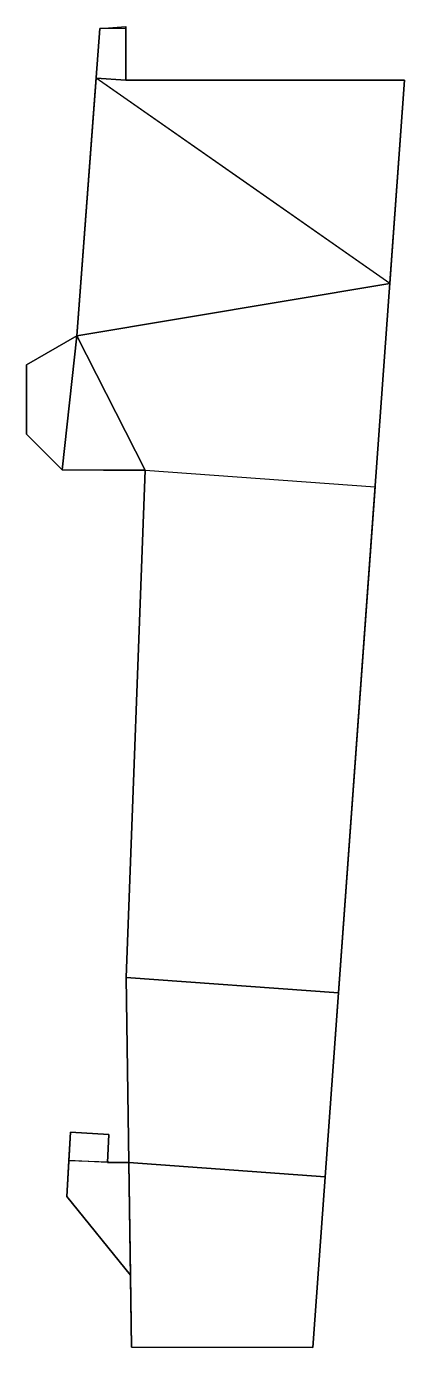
# Model space of a CAD drawing. Header units: millimetres. Extents: x -16.7 to 2.3, y -31.8 to 34.5.
import ezdxf

# ---------------------------------------------------------------- set-up
doc = ezdxf.new("R2010")
doc.units = ezdxf.units.MM
doc.layers.add('ACESSORIOS', color=1, linetype='Continuous')

msp = doc.modelspace()

# ---------------------------------------------------------------- linework, layer by layer
at = {"layer": 'ACESSORIOS'}
msp.add_line((2.307, 31.791, 0), (-2.307, -31.791, 0), dxfattribs=at)
for points in [[(-12.996, 34.391, 8.45), (-11.69, 34.491, 8.368), (-11.69, 31.791, 8.45), (-13.182, 31.903, 8.45)], [(-12.996, 34.391, 8.45), (-11.69, 34.491, 8.368), (-11.69, 34.391, -8.45), (-12.996, 34.391, -8.45)], [(-11.69, 34.491, 8.368), (-11.69, 34.391, -8.45), (-11.69, 31.791, -8.45), (-11.69, 31.791, 8.45)], [(-12.996, 34.391, -8.45), (-14.149, 18.974, -8.45), (-14.149, 18.974, 8.45), (-12.996, 34.391, 8.45)], [(-13.182, 31.903, 8.45), (-14.149, 18.974, 8.45), (1.567, 21.592, 8.45), (-5.808, 26.747, 8.45)], [(-13.182, 31.903, -8.45), (-14.149, 18.974, -8.45), (1.567, 21.592, -8.45), (-5.808, 26.747, -8.45)], [(-11.69, 31.791, 8.45), (2.307, 31.791, 8.45), (1.567, 21.592, 8.45), (-13.182, 31.903, 8.45)], [(-11.69, 31.791, -8.45), (2.307, 31.791, -8.45), (1.567, 21.592, -8.45), (-13.182, 31.903, -8.45)], [(-11.69, 31.791, 8.45), (2.307, 31.791, 8.45), (2.307, 31.791, -8.45), (-11.69, 31.791, -8.45)], [(-2.307, -31.791, 8.45), (-2.307, -31.791, -8.45), (2.307, 31.791, -8.45), (2.307, 31.791, 8.45)], [(-14.149, 18.974, 8.45), (-10.724, 12.231, 8.45), (0.827, 11.393, 8.45), (1.567, 21.592, 8.45)], [(-14.149, 18.974, -8.45), (-10.724, 12.231, -8.45), (0.827, 11.393, -8.45), (1.567, 21.592, -8.45)], [(-16.684, 17.514, 8.45), (-16.687, 14.043, 8.45), (-14.889, 12.242, 8.45), (-14.149, 18.974, 8.45)], [(-16.684, 17.514, -8.45), (-16.687, 14.043, -8.45), (-14.889, 12.242, -8.45), (-14.149, 18.974, -8.45)], [(-16.684, 17.514, -8.45), (-14.149, 18.974, -8.45), (-14.149, 18.974, 8.45), (-16.684, 17.514, 8.45)], [(-14.149, 18.974, 8.45), (-14.889, 12.242, 8.45), (-12.807, 12.236, 8.45), (-10.724, 12.231, 8.45)], [(-14.149, 18.974, -8.45), (-14.889, 12.242, -8.45), (-12.807, 12.236, -8.45), (-10.724, 12.231, -8.45)], [(-16.687, 14.043, -8.45), (-16.684, 17.514, -8.45), (-16.684, 17.514, 8.45), (-16.687, 14.043, 8.45)], [(-16.687, 14.043, 8.45), (-16.687, 14.043, -8.45), (-14.889, 12.242, -8.45), (-14.889, 12.242, 8.45)], [(-14.889, 12.242, 8.45), (-14.889, 12.242, -8.45), (-10.724, 12.231, -8.45), (-10.724, 12.231, 8.45)], [(-10.724, 12.231, 8.45), (-10.724, 12.231, -8.45), (-11.679, -13.217, -8.45), (-11.679, -13.217, 8.45)], [(-1.015, -13.991, 8.45), (-11.679, -13.217, 8.45), (-10.724, 12.231, 8.45), (0.827, 11.393, 8.45)], [(-1.015, -13.991, -8.45), (-11.679, -13.217, -8.45), (-10.724, 12.231, -8.45), (0.827, 11.393, -8.45)], [(-11.541, -22.509, 8.45), (-11.541, -22.509, -8.45), (-11.679, -13.217, -8.45), (-11.679, -13.217, 8.45)], [(-1.685, -23.224, 8.45), (-11.541, -22.509, 8.45), (-11.679, -13.217, 8.45), (-1.015, -13.991, 8.45)], [(-1.685, -23.224, -8.45), (-11.541, -22.509, -8.45), (-11.679, -13.217, -8.45), (-1.015, -13.991, -8.45)], [(-14.475, -20.989, 8.45), (-14.654, -24.216, 8.45), (-14.654, -24.216, -8.45), (-14.475, -20.989, -8.45)], [(-14.475, -20.989, 8.45), (-12.543, -21.096, 8.45), (-12.621, -22.509, 8.45), (-14.553, -22.402, 8.45)], [(-14.475, -20.989, -8.45), (-12.543, -21.096, -8.45), (-12.621, -22.509, -8.45), (-14.553, -22.402, -8.45)], [(-14.475, -20.989, 8.45), (-14.475, -20.989, -8.45), (-12.543, -21.096, -8.45), (-12.543, -21.096, 8.45)], [(-12.543, -21.096, 8.45), (-12.621, -22.509, 8.45), (-12.621, -22.509, -8.45), (-12.543, -21.096, -8.45)], [(-14.553, -22.402, 8.45), (-11.541, -22.509, 8.45), (-11.457, -28.163, 8.45), (-14.654, -24.216, 8.45)], [(-14.553, -22.402, -8.45), (-11.541, -22.509, -8.45), (-11.457, -28.163, -8.45), (-14.654, -24.216, -8.45)], [(-12.621, -22.509, 8.45), (-12.621, -22.509, -8.45), (-11.541, -22.509, -8.45), (-11.541, -22.509, 8.45)], [(-2.307, -31.791, 8.45), (-11.404, -31.768, 8.45), (-11.541, -22.509, 8.45), (-1.685, -23.224, 8.45)], [(-2.307, -31.791, -8.45), (-11.404, -31.768, -8.45), (-11.541, -22.509, -8.45), (-1.685, -23.224, -8.45)], [(-14.654, -24.216, 8.45), (-11.457, -28.163, 8.45), (-11.457, -28.163, -8.45), (-14.654, -24.216, -8.45)], [(-11.404, -31.768, 8.45), (-11.457, -28.163, 8.45), (-11.457, -28.163, -8.45), (-11.404, -31.768, -8.45)], [(-11.404, -31.768, 8.45), (-11.404, -31.768, -8.45), (-2.307, -31.791, -8.45), (-2.307, -31.791, 8.45)]]:
    msp.add_3dface(points, dxfattribs=at)

doc.saveas('drawing.dxf')
